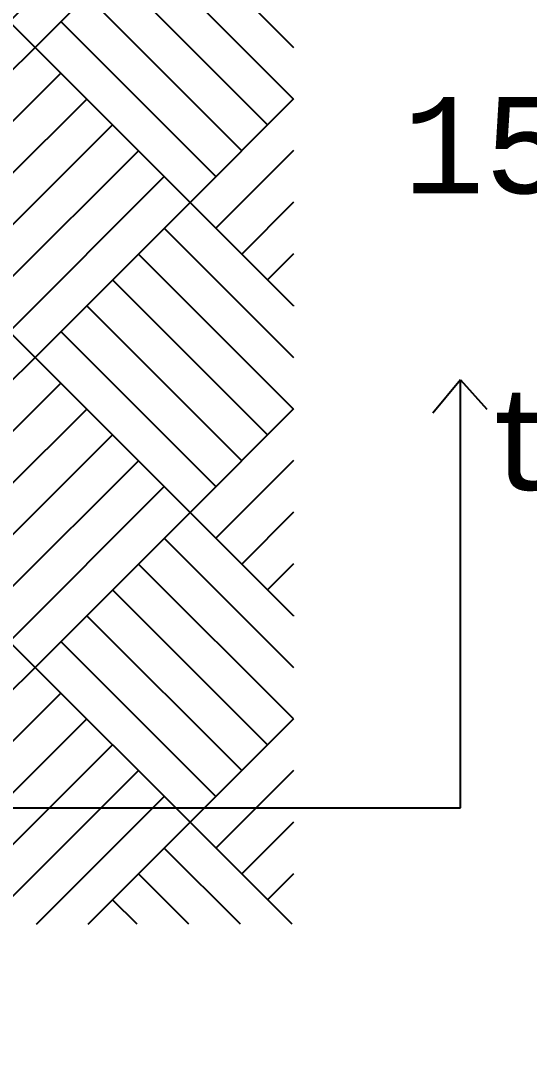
# Model space of a CAD drawing. Header units: inches. Extents: x 8351 to 42256, y 21052 to 33437.
# Drawn here: x 8534.1 to 8548.03, y 24179.41 to 24207.52 of the extents above; entities that cross this region are included whole.
import ezdxf

# ---------------------------------------------------------------- set-up
doc = ezdxf.new("R2010")
doc.units = ezdxf.units.IN
doc.header["$MEASUREMENT"] = 0
doc.layers.add('A-ANNO-TEXT', color=2, linetype='Continuous')
doc.styles.add('AEP', font='swisscl.ttf')
doc.styles.get("Standard").update_dxf_attribs({"font": 'consolab.ttf', "height": 11})
doc.dimstyles.new('IB-1', dxfattribs={"dimscale": 46, "dimtxt": 0.18, "dimasz": 0.1, "dimexe": 0.15, "dimexo": 0.0625, "dimgap": 0.09, "dimtad": 1, "dimdec": 0, "dimzin": 0, "dimdsep": 46, "dimlunit": 4, "dimtxsty": 'AEP', "dimblk": 'ARCHTICK', "dimcen": 0.09, "dimdle": 0.15, "dimclrd": 8, "dimclre": 8, "dimadec": 0, "dimazin": 0, "dimtfac": 1, "dimtdec": 0, "dimtix": 1, "dimtmove": 2, "dimatfit": 3, "dimfxl": 1, "dimtolj": 1, "dimtzin": 0, "dimarcsym": 0})

# ---------------------------------------------------------------- blocks, each defined once
blk = doc.blocks.new('_ArchTick')
at = {"color": 0, "linetype": 'ByBlock', "const_width": 0.15}
blk.add_lwpolyline([(-0.5, -0.5), (0.5, 0.5)], dxfattribs=at)
blk = doc.blocks.new('*D441')
at = {"color": 8, "lineweight": -2, "transparency": 16777216}
for p, q in [((8524.777734844223, 24179.9609409121), (8524.777734844223, 24162.37152755033)), ((8531.579305964731, 24172.09604247447), (8531.579305964731, 24162.37152755033)), ((8524.777734844223, 24169.27152755033), (8520.177734844223, 24169.27152755033)), ((8524.777734844223, 24169.27152755033), (8531.579305964731, 24169.27152755033)), ((8531.579305964731, 24169.27152755033), (8536.179305964732, 24169.27152755033))]:
    blk.add_line(p, q, dxfattribs=at)
at = {"layer": 'Defpoints', "color": 0, "transparency": 16777216}
for p in [(8524.777734844223, 24182.8359409121), (8531.579305964731, 24174.97104247447), (8531.579305964731, 24169.27152755033)]:
    blk.add_point(p, dxfattribs=at)
at = {"color": 8, "lineweight": -2, "transparency": 16777216, "xscale": 4.600000000000001, "yscale": 4.600000000000001, "zscale": 4.600000000000001}
blk.add_blockref('_ArchTick', (8524.777734844223, 24169.27152755033), dxfattribs=at)
at = {"color": 8, "lineweight": -2, "transparency": 16777216, "xscale": 4.600000000000001, "yscale": 4.600000000000001, "zscale": 4.600000000000001, "rotation": 180}
blk.add_blockref('_ArchTick', (8531.579305964731, 24169.27152755033), dxfattribs=at)
at = {"color": 0, "transparency": 16777216, "insert": (8528.178520404477, 24175.76427984391), "char_height": 4.600000000000001, "attachment_point": 5, "style": 'AEP'}
blk.add_mtext('\\A1;9"', dxfattribs=at)
blk = doc.blocks.new('*D481')
at = {"color": 8, "lineweight": -2, "transparency": 16777216}
for p, q in [((8524.707977608055, 24186.21612824759), (8524.707977608055, 24154.55860942173)), ((8533.707977608055, 24186.15298433488), (8533.707977608055, 24154.55860942173)), ((8524.707977608055, 24161.45860942173), (8520.107977608055, 24161.45860942173)), ((8524.707977608055, 24161.45860942173), (8533.707977608055, 24161.45860942173)), ((8533.707977608055, 24161.45860942173), (8538.307977608056, 24161.45860942173))]:
    blk.add_line(p, q, dxfattribs=at)
at = {"layer": 'Defpoints', "color": 0, "transparency": 16777216}
for p in [(8524.707977608055, 24189.09112824759), (8533.707977608055, 24189.02798433488), (8533.707977608055, 24161.45860942173)]:
    blk.add_point(p, dxfattribs=at)
at = {"color": 8, "lineweight": -2, "transparency": 16777216, "xscale": 4.600000000000001, "yscale": 4.600000000000001, "zscale": 4.600000000000001}
blk.add_blockref('_ArchTick', (8524.707977608055, 24161.45860942173), dxfattribs=at)
at = {"color": 8, "lineweight": -2, "transparency": 16777216, "xscale": 4.600000000000001, "yscale": 4.600000000000001, "zscale": 4.600000000000001, "rotation": 180}
blk.add_blockref('_ArchTick', (8533.707977608055, 24161.45860942173), dxfattribs=at)
at = {"color": 0, "transparency": 16777216, "insert": (8529.207977608055, 24167.95437613209), "char_height": 4.600000000000001, "attachment_point": 5, "style": 'AEP'}
blk.add_mtext('\\A1;10"', dxfattribs=at)
blk = doc.blocks.new('*D482')
at = {"color": 8, "lineweight": -2, "transparency": 16777216}
for p, q in [((8509.777734843292, 24177.15298433488), (8509.777734843292, 24146.80468636046)), ((8533.707977608055, 24177.15298433488), (8533.707977608055, 24146.80468636046)), ((8502.877734843292, 24153.70468636046), (8540.607977608055, 24153.70468636046))]:
    blk.add_line(p, q, dxfattribs=at)
at = {"layer": 'Defpoints', "color": 0, "transparency": 16777216}
for p in [(8509.777734843292, 24180.02798433488), (8533.707977608055, 24180.02798433488), (8533.707977608055, 24153.70468636046)]:
    blk.add_point(p, dxfattribs=at)
at = {"color": 8, "lineweight": -2, "transparency": 16777216, "xscale": 4.600000000000001, "yscale": 4.600000000000001, "zscale": 4.600000000000001, "rotation": 180}
blk.add_blockref('_ArchTick', (8509.777734843292, 24153.70468636046), dxfattribs=at)
at = {"color": 8, "lineweight": -2, "transparency": 16777216, "xscale": 4.600000000000001, "yscale": 4.600000000000001, "zscale": 4.600000000000001}
blk.add_blockref('_ArchTick', (8533.707977608055, 24153.70468636046), dxfattribs=at)
at = {"color": 0, "transparency": 16777216, "insert": (8521.742856225674, 24160.15372961079), "char_height": 4.600000000000001, "attachment_point": 5, "style": 'AEP'}
blk.add_mtext("\\A1;2'-2''", dxfattribs=at)

msp = doc.modelspace()

# ---------------------------------------------------------------- hatches: boundary and pattern name
h = msp.add_hatch()
h.set_pattern_fill('AR-PARQ1', color=8, scale=0.5, angle=45, style=0)
h.set_pattern_definition([(135, (-489.6045223919446, 92738.15298433491), (-8.485281374238571, 8.881784197001252e-16), [6, -6]), (135, (-488.8974156107524, 92738.8600911161), (-8.485281374238571, 8.881784197001252e-16), [6, -6]), (135, (-488.1903088295603, 92739.5671978973), (-8.485281374238571, 8.881784197001252e-16), [6, -6]), (135, (-487.4832020483682, 92740.27430467849), (-8.485281374238571, 8.881784197001252e-16), [6, -6]), (135, (-486.7760952671761, 92740.98141145968), (-8.485281374238571, 8.881784197001252e-16), [6, -6]), (135, (-486.0689884859839, 92741.68851824087), (-8.485281374238571, 8.881784197001252e-16), [6, -6]), (135, (-485.3618817047918, 92742.39562502207), (-8.485281374238571, 8.881784197001252e-16), [6, -6]), (45, (-493.8471630790973, 92742.39562502207), (8.485281374238571, -8.881784197001252e-16), [6, -6]), (45, (-494.5542698602894, 92743.10273180326), (8.485281374238571, -8.881784197001252e-16), [6, -6]), (45, (-495.2613766414815, 92743.80983858445), (8.485281374238571, -8.881784197001252e-16), [6, -6]), (45, (-495.9684834226737, 92744.51694536564), (8.485281374238571, -8.881784197001252e-16), [6, -6]), (45, (-496.6755902038658, 92745.22405214683), (8.485281374238571, -8.881784197001252e-16), [6, -6]), (45, (-497.3826969850579, 92745.93115892803), (8.485281374238571, -8.881784197001252e-16), [6, -6]), (45, (-498.08980376625, 92746.63826570922), (8.485281374238571, -8.881784197001252e-16), [6, -6])])
h.paths.add_polyline_path([(8541.582977608055, 24209.59048433488), (8533.707977608055, 24209.59048433488), (8533.707977608055, 24182.77798433488), (8541.582977608055, 24182.77798433488)])

# ---------------------------------------------------------------- linework, layer by layer
at = {"color": 8}
for p, q in [((8546.141903490969, 24197.68332748421), (8545.385428836778, 24196.77440622196)), ((8546.141903490969, 24185.96868257064), (8546.141903490969, 24197.68332748421)), ((8546.141903490969, 24197.68332748421), (8546.863206736021, 24196.88130538425)), ((8528.891903490969, 24185.96868257064), (8546.141903490969, 24185.96868257064))]:
    msp.add_line(p, q, dxfattribs=at)

# ---------------------------------------------------------------- texts
at = {"layer": 'A-ANNO-TEXT', "color": 7, "lineweight": 9, "insert": (8544.592222041114, 24205.42897254607), "char_height": 2.64, "width": 42.43750000000001, "attachment_point": 1, "line_spacing_factor": 0.9230769230769232}
msp.add_mtext("\\pxqc;15'' thick concrete in foundation trenches: use mix ratio 1:2:3 ", dxfattribs=at)

# ---------------------------------------------------------------- dimensions: what is measured, and where the dimension line sits
for base, p1, p2, text, picture, middle in [((8533.707977608055, 24161.45860942173), (8524.707977608055, 24189.09112824759), (8533.707977608055, 24189.02798433488), '10"', '*D481', (8529.207977608055, 24167.95437613209)), ((8531.579305964731, 24169.27152755033), (8524.777734844223, 24182.8359409121), (8531.579305964731, 24174.97104247447), '9"', '*D441', (8528.178520404477, 24175.76427984391)), ((8533.707977608055, 24153.70468636046), (8509.777734843292, 24180.02798433488), (8533.707977608055, 24180.02798433488), "2'-2''", '*D482', (8521.742856225674, 24160.15372961079))]:
    dim = msp.add_linear_dim(base=base, p1=p1, p2=p2, text=text, dimstyle='IB-1', override={"dimtxt": 0.1})
    dim.commit()
    dim.dimension.update_dxf_attribs({"geometry": picture, "text_midpoint": middle})

doc.saveas('drawing.dxf')
